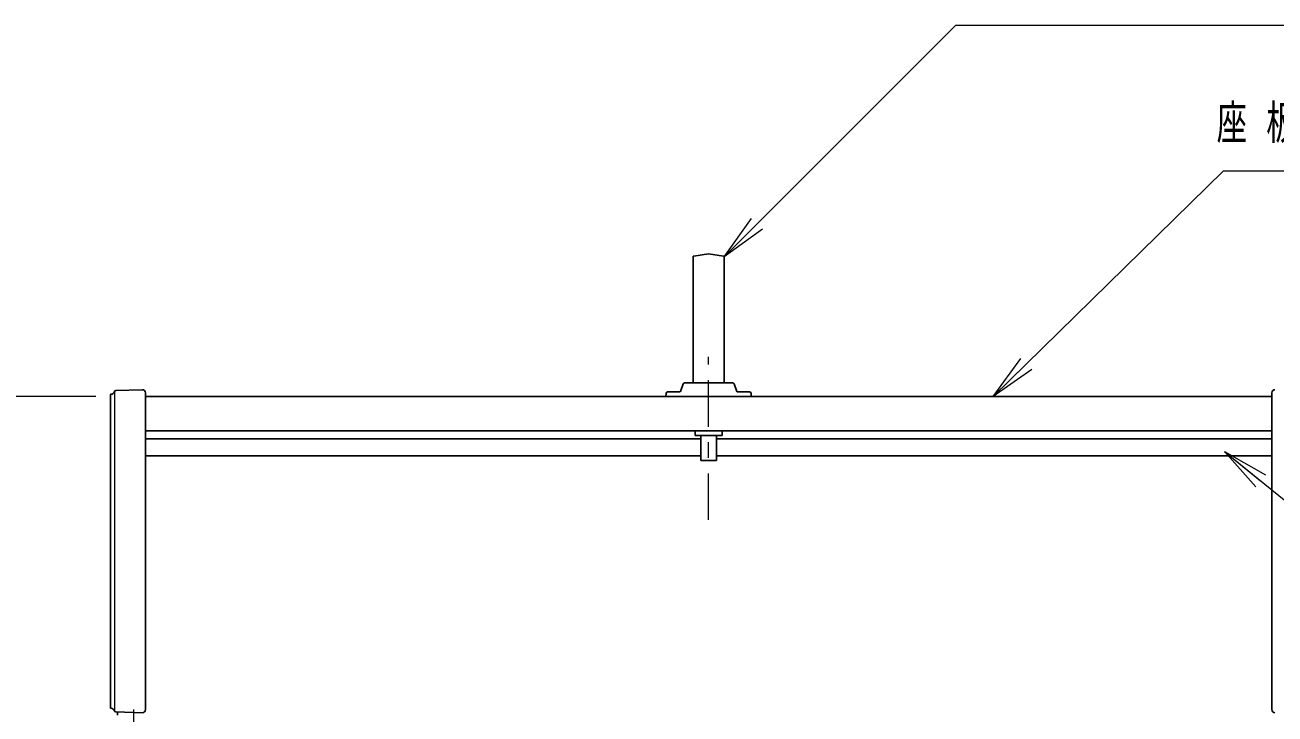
# Model space of a CAD drawing. Units: millimetres on the paper, scale 1:20. Extents: x -365 to 0, y 0 to 257.
# Drawn here: x -283.3 to -202.9, y 105.4 to 149.7 of the extents above; entities that cross this region are included whole.
import ezdxf

# ---------------------------------------------------------------- set-up
doc = ezdxf.new("R2010")
doc.units = ezdxf.units.MM
doc.linetypes.add('USER2', pattern=[6, 3, -1, 1, -1])
doc.layers.add('1_20', color=7, linetype='Continuous', lineweight=25)
doc.styles.add('ＭＳ ゴシック', font='')
doc.styles.get('ＭＳ ゴシック').set_extended_font_data('MS Gothic')

msp = doc.modelspace()

# ---------------------------------------------------------------- linework, layer by layer
at = {"layer": '1_20', "lineweight": 13}
for p, q in [((-238.332, 134.833), (-236.564, 137.307)), ((-238.332, 134.833), (-236.21, 136.954)), ((-235.857, 136.6), (-238.332, 134.833)), ((-221.017, 125.838), (-219.224, 128.294)), ((-221.017, 125.838), (-218.874, 127.937)), ((-218.524, 127.58), (-221.017, 125.838)), ((-278.781, 125.838), (-303.582, 125.838)), ((-277.57, 126.105), (-277.57, 105.642)), ((-204.117, 120.024), (-206.135, 122.3)), ((-206.135, 122.3), (-203.488, 120.801)), ((-206.135, 122.3), (-203.803, 120.412))]:
    msp.add_line(p, q, dxfattribs=at)
at = {"layer": '1_20'}
for p, q in [((-240.332, 126.713), (-240.332, 134.833)), ((-239.332, 135.026), (-240.289, 134.882)), ((-239.332, 135.026), (-238.374, 134.882)), ((-238.332, 126.713), (-238.332, 134.833)), ((-240.969, 126.649), (-241.151, 126.17)), ((-239.332, 126.713), (-240.876, 126.713)), ((-239.332, 126.713), (-237.788, 126.713)), ((-237.694, 126.649), (-237.512, 126.17)), ((-277.832, 125.942), (-277.832, 105.833)), ((-275.789, 126.278), (-277.485, 126.228)), ((-275.582, 126.078), (-275.582, 105.695)), ((-275.582, 125.838), (-203.082, 125.838)), ((-242.082, 125.838), (-242.071, 126.043)), ((-242.082, 125.838), (-236.582, 125.838)), ((-241.971, 126.138), (-241.198, 126.138)), ((-236.692, 126.138), (-237.466, 126.138)), ((-236.582, 125.838), (-236.592, 126.043)), ((-203.082, 126.078), (-203.082, 105.695)), ((-275.582, 123.638), (-203.082, 123.638)), ((-275.582, 123.121), (-239.832, 123.121)), ((-240.207, 123.338), (-240.207, 123.638)), ((-240.207, 123.338), (-238.457, 123.338)), ((-239.832, 121.736), (-239.832, 123.331)), ((-238.832, 121.736), (-238.832, 123.331)), ((-238.832, 123.121), (-203.082, 123.121)), ((-238.457, 123.338), (-238.457, 123.638)), ((-275.582, 122.036), (-239.832, 122.036)), ((-239.832, 121.736), (-238.832, 121.736)), ((-238.832, 122.036), (-203.082, 122.036)), ((-275.789, 105.495), (-277.485, 105.546)), ((-277.37, 105.542), (-277.37, 105.338))]:
    msp.add_line(p, q, dxfattribs=at)
at = {"layer": '1_20', "linetype": 'USER2', "lineweight": 13}
for p, q in [((-239.332, 117.899), (-239.332, 128.388)), ((-276.332, 84.861), (-276.332, 105.695))]:
    msp.add_line(p, q, dxfattribs=at)
at = {"layer": '1_20', "lineweight": 13}
for points in [[(-238.332, 134.833), (-223.418, 149.746), (-190.418, 149.746)], [(-221.017, 125.838), (-206.186, 140.359), (-167.186, 140.359)], [(-206.135, 122.3), (-193.388, 111.983), (-169.341, 111.983)]]:
    msp.add_lwpolyline(points, dxfattribs=at)
at = {"layer": '1_20'}
for centre, radius, start, end in [((-240.282, 134.833), 0.05, 98.53077, 180), ((-238.382, 134.833), 0.05, 0, 81.46923), ((-240.876, 126.613), 0.1, 90, 159.20314), ((-237.788, 126.613), 0.1, 20.79686, 90), ((-277.782, 125.94), 0.05, 92.70761, 180), ((-277.795, 126.215), 0.225, 272.70761, 344.37567), ((-277.482, 126.128), 0.1, 92, 164.3757), ((-275.782, 126.078), 0.2, 360, 92), ((-241.971, 126.038), 0.1, 90, 177), ((-241.198, 126.188), 0.05, 270, 339.20314), ((-237.466, 126.188), 0.05, 200.79686, 270), ((-236.692, 126.038), 0.1, 3, 90), ((-202.882, 126.078), 0.2, 88, 180), ((-277.782, 105.833), 0.05, 180, 267.29239), ((-277.795, 105.558), 0.225, 15.6243, 87.29239), ((-277.482, 105.646), 0.1, 195.6243, 268), ((-275.782, 105.695), 0.2, 268.00001, 0.00001), ((-202.882, 105.695), 0.2, 179.99999, 271.99999)]:
    msp.add_arc(centre, radius, start, end, dxfattribs=at)

# ---------------------------------------------------------------- texts
at = {"layer": '1_20', "insert": (-206.631, 143.359), "char_height": 2.199, "attachment_point": 4, "style": 'ＭＳ ゴシック'}
msp.add_mtext('\\T1.64;\\W0.65;座板：合成木材\u3000９４Ｘ４４', dxfattribs=at)

doc.saveas('drawing.dxf')
